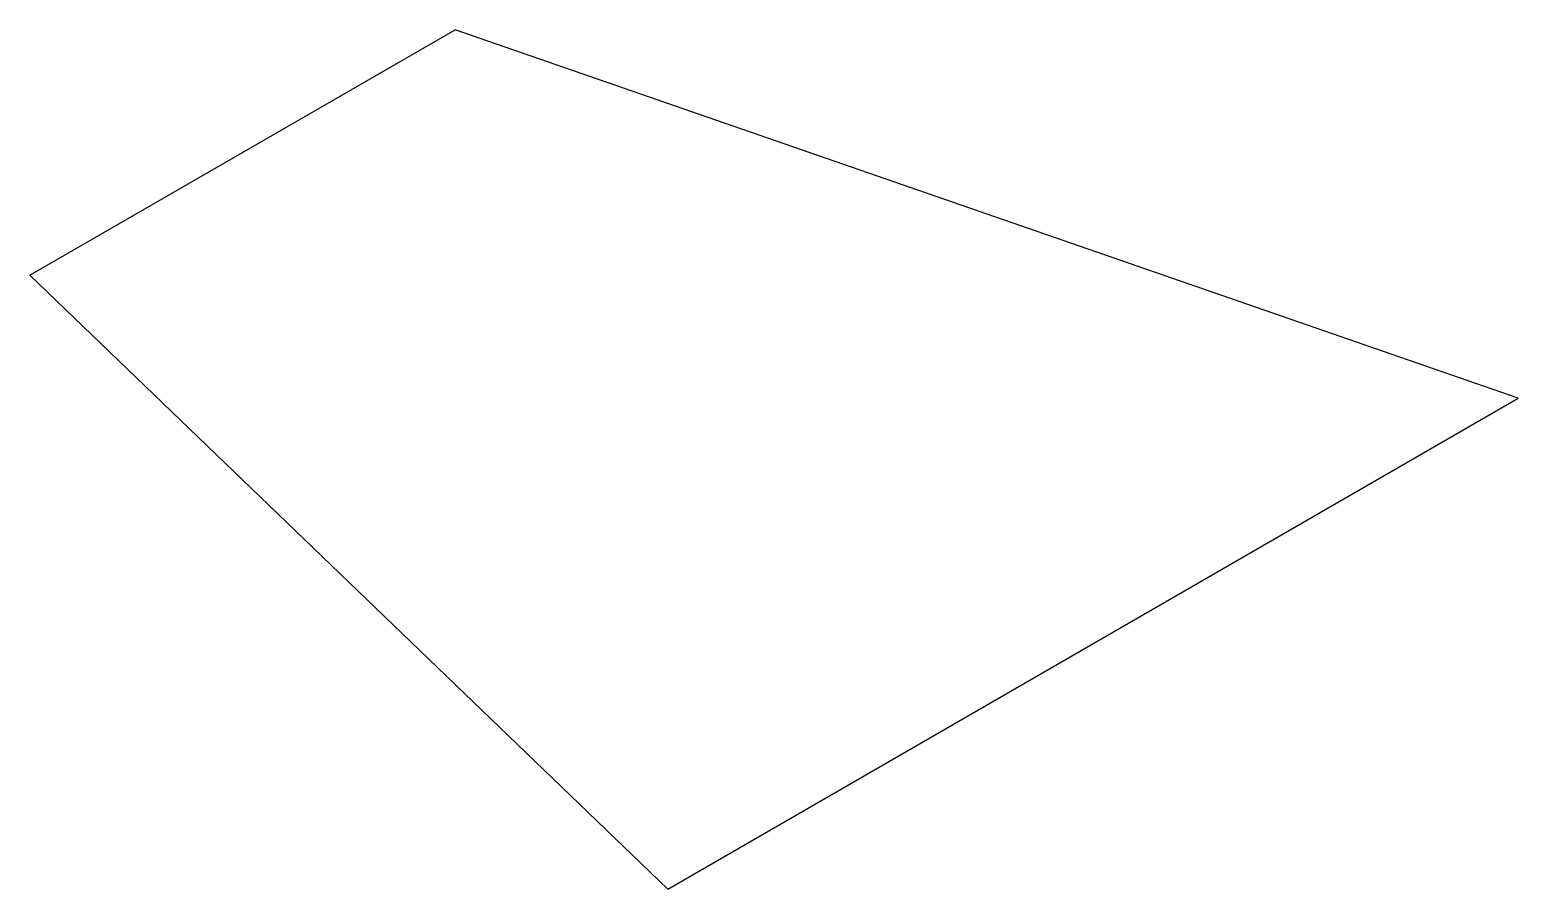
# Model space of a CAD drawing. Header units: millimetres. Extents: x -9879.591 to -9879.136, y -24.321 to -24.058.
import ezdxf

# ---------------------------------------------------------------- set-up
doc = ezdxf.new("R2010")
doc.units = ezdxf.units.MM
doc.header["$LTSCALE"] = 10
doc.layers.add('Tub_iso_componentes', color=2, linetype='Continuous')

msp = doc.modelspace()

# ---------------------------------------------------------------- linework, layer by layer
at = {"layer": 'Tub_iso_componentes'}
for p, q in [((-9879.59078, -24.13349), (-9879.46088, -24.05849)), ((-9879.13612, -24.17099), (-9879.46088, -24.05849)), ((-9879.39592, -24.32099), (-9879.59078, -24.13349)), ((-9879.39592, -24.32099), (-9879.13612, -24.17099))]:
    msp.add_line(p, q, dxfattribs=at)

doc.saveas('drawing.dxf')
